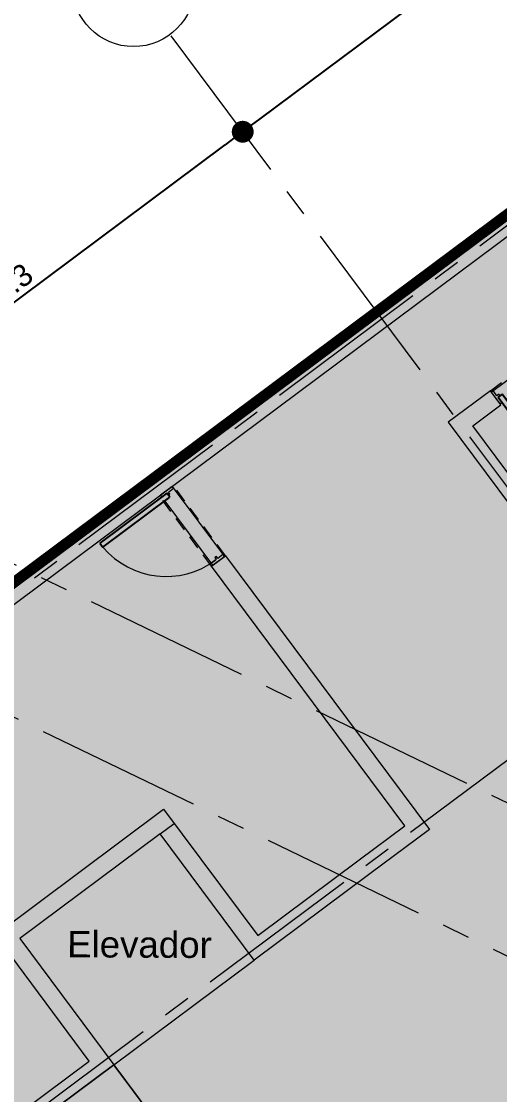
# Model space of a CAD drawing. Header units: metres. Extents: x -466 to 1322, y -1072 to 50.
# Drawn here: x 416.68 to 422.15, y -197.5 to -185.24 of the extents above; entities that cross this region are included whole.
import ezdxf

# ---------------------------------------------------------------- set-up
doc = ezdxf.new("R2010")
doc.units = ezdxf.units.M
for name, pattern in [('B1 P BAJA$0$HIDDEN', [9.525, 6.35, -3.175]), ('CENTER2', [28.575, 19.05, -3.175, 3.175, -3.175]), ('Hidden 1_16_', [0.002381, 0.001587, -0.00079375]), ('OCULTA2', [0.3, 0.2, -0.1])]:
    doc.linetypes.add(name, pattern=pattern)
for name, color, linetype, lineweight in [('A - Hatch muros', 4, 'Continuous', 0), ('A - PISO', 1, 'Continuous', 0), ('A - PROY', 250, 'B1 P BAJA$0$HIDDEN', 0), ('A - TXT 100 -1', 2, 'Continuous', 0), ('A-COTAS', 41, 'Continuous', 0), ('A-DOOR', 2, 'Continuous', 9), ('A-EJES', 61, 'CENTER2', 0), ('A-MURO INT', 4, 'Continuous', 0)]:
    doc.layers.add(name, color=color, linetype=linetype, lineweight=lineweight)
doc.layers.add('A-PUERTA', color=2, linetype='Continuous')
doc.layers.add('Poligono Fisico', color=3, linetype='Continuous')
doc.layers.add('Hatch Exterior', color=7, linetype='Continuous', lineweight=0, true_color=0xa99b89)
doc.layers.add('Hatch Interior', color=7, linetype='Continuous', lineweight=0, true_color=0xaf6350)
doc.styles.get("Standard").update_dxf_attribs({"font": 'arial.ttf'})
doc.styles.add('Style-Arial', font='arial.ttf')
doc.dimstyles.new('ISO-25', dxfattribs={"dimscale": 0.1, "dimtxt": 2.5, "dimasz": 2.5, "dimexe": 1.25, "dimexo": 0.625, "dimtad": 1, "dimdsep": 46, "dimtxsty": 'Standard', "dimblk": 'DOT', "dimcen": 2.5, "dimadec": 0, "dimazin": 0, "dimtfac": 1, "dimtmove": 0, "dimatfit": 3, "dimfxl": 1, "dimarcsym": 0})

# ---------------------------------------------------------------- blocks, each defined once
blk = doc.blocks.new('JVAS_Puerta - 0_90 X 2_10-V18-Planta Baja')
at = {"color": 0}
for p, q in [((-0.425, -0.0425), (-0.425, -0.9025)), ((-0.374, -0.0425), (-0.425, -0.0425)), ((-0.374, -0.9025), (-0.374, -0.0425)), ((-0.425, -0.9025), (-0.374, -0.9025))]:
    blk.add_line(p, q, dxfattribs=at)
at = {"layer": 'A - PROY', "color": 18, "linetype": 'Continuous', "ltscale": 100, "true_color": 0x000000}
blk.add_arc((-0.425, -0.0525), 0.85, 273.43981, 0, dxfattribs=at)
at = {"layer": 'A-DOOR', "color": 253, "linetype": 'Continuous', "ltscale": 100}
for p, q in [((-0.45, 0.0425), (0.45, 0.0425)), ((-0.374, -0.1075), (0.45, -0.1075))]:
    blk.add_line(p, q, dxfattribs=at)
at = {"layer": 'A-DOOR'}
for p, q in [((-0.425, 0.0425), (-0.45, 0.0425)), ((-0.45, 0.0425), (-0.45, -0.1075)), ((-0.425, -0.0225), (-0.425, 0.0425)), ((0.45, 0.0425), (0.425, 0.0425)), ((0.425, 0.0425), (0.425, -0.0225)), ((0.45, -0.1075), (0.45, 0.0425)), ((-0.45, -0.1075), (-0.425, -0.1075)), ((-0.4, -0.0225), (-0.425, -0.0225)), ((-0.425, -0.1075), (-0.425, -0.0425)), ((-0.425, -0.0425), (-0.4, -0.0425)), ((-0.4, -0.0425), (-0.4, -0.0225)), ((0.425, -0.0225), (0.4, -0.0225)), ((0.4, -0.0225), (0.4, -0.0425)), ((0.4, -0.0425), (0.425, -0.0425)), ((0.425, -0.0425), (0.425, -0.1075)), ((0.425, -0.1075), (0.45, -0.1075))]:
    blk.add_line(p, q, dxfattribs=at)
blk = doc.blocks.new('_Dot')
at = {"color": 0, "linetype": 'ByBlock', "lineweight": -2}
blk.add_line((-0.5, 0), (-1, 0), dxfattribs=at)
at = {"color": 0, "linetype": 'ByBlock', "const_width": 0.5}
blk.add_lwpolyline([(-0.25, 0, 1), (0.25, 0, 1)], format="xyb", close=True, dxfattribs=at)
blk = doc.blocks.new('*D52')
at = {"layer": 'A-COTAS', "color": 0, "lineweight": -2, "transparency": 16777216}
for p, q in [((419.246, -186.549), (419.287, -186.605)), ((414.361, -190.12), (419.012, -186.654)), ((414.124, -190.219), (414.086, -190.169))]:
    blk.add_line(p, q, dxfattribs=at)
at = {"layer": 'Defpoints', "color": 0, "transparency": 16777216}
for p in [(419.209, -186.499), (419.212, -186.504), (414.161, -190.27)]:
    blk.add_point(p, dxfattribs=at)
at = {"layer": 'A-COTAS', "color": 0, "lineweight": -2, "transparency": 16777216, "xscale": 0.25, "yscale": 0.25, "zscale": 0.25}
for p, rotation in [((419.212, -186.504), 36.6996102329027), ((414.161, -190.27), 216.6996102329027)]:
    blk.add_blockref('_Dot', p, dxfattribs=dict(at, rotation=rotation))
at = {"layer": 'A-COTAS', "color": 0, "transparency": 16777216, "insert": (416.573, -188.234), "char_height": 0.25, "attachment_point": 5, "rotation": 36.6996}
blk.add_mtext('6.3', dxfattribs=at)
blk = doc.blocks.new('*D53')
at = {"layer": 'A-COTAS', "color": 0, "lineweight": -2, "transparency": 16777216}
for p, q in [((419.413, -186.355), (422.861, -183.785)), ((423.094, -183.681), (423.136, -183.736)), ((419.246, -186.549), (419.287, -186.605))]:
    blk.add_line(p, q, dxfattribs=at)
at = {"layer": 'Defpoints', "color": 0, "transparency": 16777216}
for p in [(423.057, -183.631), (423.061, -183.636), (419.209, -186.499)]:
    blk.add_point(p, dxfattribs=at)
at = {"layer": 'A-COTAS', "color": 0, "lineweight": -2, "transparency": 16777216, "xscale": 0.25, "yscale": 0.25, "zscale": 0.25}
for p, rotation in [((423.061, -183.636), 36.6996102329027), ((419.212, -186.504), 216.6996102329027)]:
    blk.add_blockref('_Dot', p, dxfattribs=dict(at, rotation=rotation))
at = {"layer": 'A-COTAS', "color": 0, "transparency": 16777216, "insert": (421.023, -184.918), "char_height": 0.25, "attachment_point": 5, "rotation": 36.6996}
blk.add_mtext('4.8', dxfattribs=at)

msp = doc.modelspace()

# ---------------------------------------------------------------- hatches: boundary and pattern name
at = {"layer": 'A - Hatch muros', "transparency": 33554687}
h = msp.add_hatch(color=256, dxfattribs=at)
h.dxf.hatch_style = 1
h.paths.add_polyline_path([(420.665, -194.983), (419.341, -195.968), (418.267, -194.526), (416.663, -195.721), (417.738, -197.164), (413.467, -200.347), (408.291, -197.845), (446.082, -169.677), (446.5, -170.238), (446.34, -170.357), (446.041, -169.956), (408.675, -197.808), (413.445, -200.114), (417.458, -197.123), (416.383, -195.68), (418.307, -194.245), (419.383, -195.689), (420.545, -194.822), (421.066, -194.434), (418.855, -191.467), (419.015, -191.348), (421.346, -194.475), (420.665, -194.983)])
at = {"layer": 'A-MURO INT', "transparency": 33554687}
h = msp.add_hatch(color=256, dxfattribs=at)
h.dxf.hatch_style = 1
h.paths.add_polyline_path([(421.842, -189.865), (422.163, -189.626), (422.043, -189.465), (421.562, -189.824), (426.283, -196.158), (426.443, -196.038), (425.129, -194.274), (425.53, -193.976), (425.41, -193.815), (425.009, -194.114)])
at = {"layer": 'Hatch Exterior', "transparency": 33554687}
h = msp.add_hatch(color=256, dxfattribs=at)
h.dxf.hatch_style = 1
edge = h.paths.add_edge_path()
edge.add_line((418.367, -198.008), (417.738, -197.164))
edge.add_line((417.738, -197.164), (413.467, -200.347))
edge.add_line((413.467, -200.347), (422.679, -204.801))
edge.add_line((422.679, -204.801), (424.93, -200.144))
edge.add_line((424.93, -200.144), (421.644, -198.555))
edge.add_arc((419.72, -199.99), 2.4, -235.6793, 36.6996, ccw=False)
at = {"layer": 'Hatch Interior', "transparency": 33554687}
h = msp.add_hatch(color=256, dxfattribs=at)
h.dxf.hatch_style = 1
edge = h.paths.add_edge_path()
edge.add_line((417.738, -197.164), (419.386, -199.375))
edge.add_arc((419.72, -199.99), 0.7, 36.6996, 118.5178, ccw=False)
edge.add_line((420.281, -199.571), (421.644, -198.555))
edge.add_line((421.644, -198.555), (425.111, -200.231))
edge.add_line((425.111, -200.231), (423.817, -202.907))
edge.add_line((423.817, -202.907), (449.746, -215.443))
edge.add_line((449.746, -215.443), (452.227, -210.311))
edge.add_line((452.227, -210.311), (452.879, -208.96))
edge.add_line((452.879, -208.96), (426.283, -196.158))
edge.add_line((426.283, -196.158), (424.968, -194.394))
edge.add_line((424.968, -194.394), (443.848, -180.321))
edge.add_line((443.848, -180.321), (442.653, -178.718))
edge.add_line((442.653, -178.718), (449.19, -173.846))
edge.add_line((449.19, -173.846), (446.082, -169.677))
edge.add_line((446.082, -169.677), (408.291, -197.845))
edge.add_line((408.291, -197.845), (413.467, -200.347))
edge.add_line((413.467, -200.347), (417.738, -197.164))

# ---------------------------------------------------------------- linework, layer by layer
at = {"layer": 'A - PISO'}
msp.add_lwpolyline([(417.738, -197.164), (419.342, -195.969)], dxfattribs=at)
at = {"layer": 'A - PROY', "color": 250, "linetype": 'Hidden 1_16_', "ltscale": 100}
for p, q in [((419.015, -191.348), (418.418, -190.546)), ((418.855, -191.467), (418.258, -190.665))]:
    msp.add_line(p, q, dxfattribs=at)
msp.add_lwpolyline([(422.043, -189.465), (422.845, -188.868)], dxfattribs=at)
at = {"layer": 'A - TXT 100 -1'}
msp.add_circle((417.964, -184.83), 0.701, dxfattribs=at)
at = {"layer": 'A-EJES', "ltscale": 0.1}
for p, q in [((446.36, -169.594), (404.656, -200.679)), ((445.568, -176.296), (409.661, -203.06)), ((426.363, -196.098), (418.383, -185.392)), ((452.644, -208.874), (412.753, -189.589)), ((452.093, -210.357), (411.329, -190.65))]:
    msp.add_line(p, q, dxfattribs=at)
at = {"layer": 'A-MURO INT'}
msp.add_line((418.267, -194.526), (418.427, -194.407), dxfattribs=at)
for points in [[(420.665, -194.983), (419.341, -195.968), (418.267, -194.526), (416.663, -195.721), (417.738, -197.164), (413.467, -200.347), (408.291, -197.845), (446.082, -169.677), (446.5, -170.238), (446.34, -170.357), (446.041, -169.956), (408.675, -197.808), (413.445, -200.114), (417.458, -197.123), (416.383, -195.68), (418.307, -194.245), (419.383, -195.689), (420.545, -194.822), (421.066, -194.434), (418.855, -191.467), (419.015, -191.348), (421.346, -194.475), (420.665, -194.983)], [(426.443, -196.038), (425.129, -194.274), (425.53, -193.976), (425.41, -193.815), (425.009, -194.114), (421.842, -189.865), (422.163, -189.626), (422.043, -189.465), (421.562, -189.824), (426.283, -196.158)]]:
    msp.add_lwpolyline(points, close=True, dxfattribs=at)
at = {"layer": 'Hatch Exterior'}
msp.add_lwpolyline([(418.367, -198.008), (417.738, -197.164), (413.467, -200.347), (422.679, -204.801), (424.93, -200.144), (421.644, -198.555, -2.486918)], format="xyb", close=True, dxfattribs=at)
at = {"layer": 'Hatch Interior'}
msp.add_lwpolyline([(417.738, -197.164), (419.386, -199.375, -0.372981), (420.281, -199.571), (421.644, -198.555), (425.111, -200.231), (423.817, -202.907), (449.746, -215.443), (452.227, -210.311), (452.879, -208.96), (426.278, -196.1), (424.968, -194.394), (443.848, -180.321), (442.653, -178.718), (449.19, -173.846), (446.082, -169.677), (408.291, -197.845), (413.467, -200.347)], format="xyb", close=True, dxfattribs=at)
at = {"layer": 'Poligono Fisico', "color": 5, "linetype": 'OCULTA2', "const_width": 0.125}
msp.add_lwpolyline([(450.856, -218.239), (409.06, -197.271), (450.464, -166.41), (465.813, -205.058)], close=True, dxfattribs=at)

# ---------------------------------------------------------------- block references
at = {"layer": 'A-PUERTA', "xscale": 1.111111111111195, "yscale": 1.111111111111195, "zscale": 1.111111111111195}
for p, rotation in [((422.482, -189.218), 36.69961023292782), ((418.665, -190.985), 306.6996102329474)]:
    msp.add_blockref('JVAS_Puerta - 0_90 X 2_10-V18-Planta Baja', p, dxfattribs=dict(at, rotation=rotation))

# ---------------------------------------------------------------- texts
at = {"layer": 'A - TXT 100 -1', "style": 'Style-Arial'}
msp.add_text('Elevador', height=0.3, rotation=359.7227, dxfattribs=at).set_placement((417.204, -195.937))

# ---------------------------------------------------------------- dimensions: what is measured, and where the dimension line sits
at = {"layer": 'A-COTAS'}
for base, p1, p2, picture, middle in [((423.061, -183.636), (419.209, -186.499), (423.057, -183.631), '*D53', (421.023, -184.918)), ((419.212, -186.504), (414.161, -190.27), (419.209, -186.499), '*D52', (416.573, -188.234))]:
    dim = msp.add_linear_dim(base=base, p1=p1, p2=p2, angle=36.6996, dimstyle='ISO-25', override={"dimtmove": 1}, dxfattribs=at)
    dim.commit()
    dim.dimension.update_dxf_attribs({"geometry": picture, "text_midpoint": middle})

doc.saveas('drawing.dxf')
